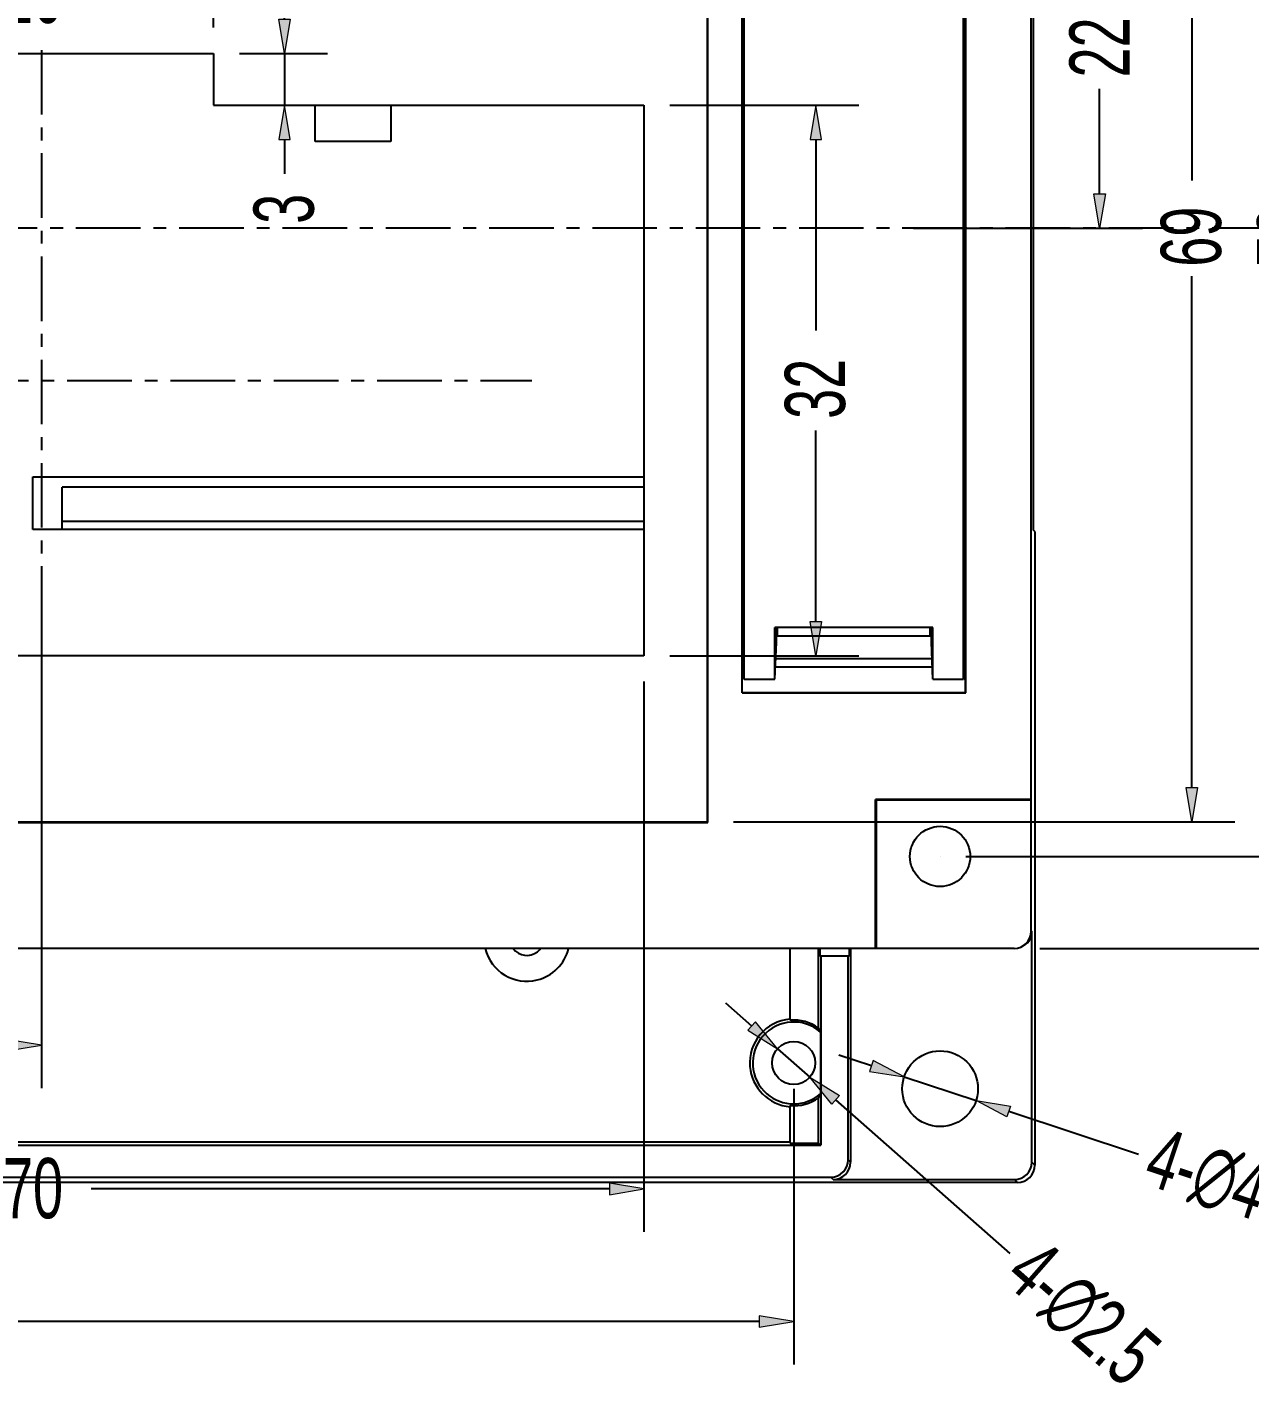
# Model space of a CAD drawing. Header units: inches. Extents: x 0 to 800, y 356 to 444.
# Drawn here: x 536.09 to 551, y 392.98 to 409.52 of the extents above; entities that cross this region are included whole.
import ezdxf

# ---------------------------------------------------------------- set-up
doc = ezdxf.new("R2010")
doc.units = ezdxf.units.IN
doc.header["$MEASUREMENT"] = 0
for name, pattern in [('AI-Linetype-16', [1.259478, 0.787174, -0.157435, 0.157435, -0.157435]), ('AI-Linetype-22', [1.259478, 0.787174, -0.157435, 0.157435, -0.157435]), ('AI-Linetype-23', [1.259478, 0.787174, -0.157435, 0.157435, -0.157435])]:
    doc.linetypes.add(name, pattern=pattern)

# ---------------------------------------------------------------- blocks, each defined once
blk = doc.blocks.new('block 163')
at = {"color": 5, "lineweight": 25, "true_color": 0x0000ff}
blk.add_lwpolyline([(545.434, 396.575), (545.434, 393.21)], dxfattribs=at)
blk = doc.blocks.new('block 165')
at = {"color": 5, "lineweight": 25, "true_color": 0x0000ff}
blk.add_lwpolyline([(545.014, 393.735), (532.913, 393.735)], dxfattribs=at)
blk = doc.blocks.new('block 167')
at = {"true_color": 0x0000ff}
h = blk.add_hatch(color=5, dxfattribs=at)
h.dxf.hatch_style = 2
h.paths.add_polyline_path([(545.014, 393.805), (545.014, 393.665), (545.434, 393.735)])
at = {"lineweight": 0}
blk.add_lwpolyline([(545.014, 393.805), (545.014, 393.665), (545.434, 393.735), (545.014, 393.805)], dxfattribs=at)
blk = doc.blocks.new('block 170')
at = {"lineweight": 0}
blk.add_lwpolyline([(545.434, 396.89), (545.434, 396.89)], dxfattribs=at)
blk = doc.blocks.new('block 171')
at = {"lineweight": 0}
blk.add_lwpolyline([(545.434, 393.735), (545.434, 393.735)], dxfattribs=at)
blk = doc.blocks.new('block 161')
for name in ['block 170', 'block 163', 'block 165', 'block 167', 'block 171']:
    blk.add_blockref(name, (0, 0))
blk = doc.blocks.new('block 2316')
at = {"color": 7, "lineweight": 25, "true_color": 0xffffff}
blk.add_lwpolyline([(548.163, 395.433), (516.047, 395.433)], dxfattribs=at)
blk = doc.blocks.new('block 2318')
at = {"color": 7, "lineweight": 25, "true_color": 0xffffff}
blk.add_lwpolyline([(545.917, 395.469), (548.127, 395.469)], dxfattribs=at)
blk = doc.blocks.new('block 2319')
at = {"color": 7, "lineweight": 25, "true_color": 0xffffff}
blk.add_lwpolyline([(518.322, 395.498), (545.888, 395.498)], dxfattribs=at)
blk = doc.blocks.new('block 2320')
at = {"color": 7, "lineweight": 25, "true_color": 0xffffff}
blk.add_lwpolyline([(518.444, 395.886), (545.766, 395.886)], dxfattribs=at)
blk = doc.blocks.new('block 2322')
at = {"color": 7, "lineweight": 25, "true_color": 0xffffff}
blk.add_lwpolyline([(545.39, 395.913), (545.738, 395.913)], dxfattribs=at)
blk = doc.blocks.new('block 2323')
at = {"color": 7, "lineweight": 25, "true_color": 0xffffff}
blk.add_lwpolyline([(518.82, 395.926), (545.39, 395.926)], dxfattribs=at)
blk = doc.blocks.new('block 2347')
at = {"color": 7, "lineweight": 25, "true_color": 0xffffff}
blk.add_lwpolyline([(546.111, 398.191), (545.752, 398.191)], dxfattribs=at)
blk = doc.blocks.new('block 2349')
at = {"color": 7, "lineweight": 25, "true_color": 0xffffff}
blk.add_lwpolyline([(548.121, 398.286), (516.089, 398.286)], dxfattribs=at)
blk = doc.blocks.new('block 2364')
at = {"color": 7, "lineweight": 25, "true_color": 0xffffff}
blk.add_lwpolyline([(519.821, 399.824), (544.389, 399.824)], dxfattribs=at)
blk = doc.blocks.new('block 2365')
at = {"color": 7, "lineweight": 25, "true_color": 0xffffff}
blk.add_lwpolyline([(519.825, 399.829), (544.385, 399.829)], dxfattribs=at)
blk = doc.blocks.new('block 2366')
at = {"color": 7, "lineweight": 25, "true_color": 0xffffff}
blk.add_lwpolyline([(548.331, 400.093), (546.441, 400.093)], dxfattribs=at)
blk = doc.blocks.new('block 2369')
at = {"color": 7, "lineweight": 25, "true_color": 0xffffff}
blk.add_lwpolyline([(548.331, 400.104), (546.431, 400.104)], dxfattribs=at)
blk = doc.blocks.new('block 2387')
at = {"color": 7, "lineweight": 25, "true_color": 0xffffff}
blk.add_lwpolyline([(544.805, 401.403), (547.533, 401.403)], dxfattribs=at)
blk = doc.blocks.new('block 2389')
at = {"color": 7, "lineweight": 25, "true_color": 0xffffff}
blk.add_lwpolyline([(547.53, 401.406), (544.807, 401.406)], dxfattribs=at)
blk = doc.blocks.new('block 2396')
at = {"color": 7, "lineweight": 25, "true_color": 0xffffff}
blk.add_lwpolyline([(544.831, 401.571), (545.205, 401.571)], dxfattribs=at)
blk = doc.blocks.new('block 2397')
at = {"color": 7, "lineweight": 25, "true_color": 0xffffff}
blk.add_lwpolyline([(547.132, 401.571), (547.506, 401.571)], dxfattribs=at)
blk = doc.blocks.new('block 2403')
at = {"color": 7, "lineweight": 25, "true_color": 0xffffff}
blk.add_lwpolyline([(547.526, 401.718), (547.506, 401.718)], dxfattribs=at)
blk = doc.blocks.new('block 2404')
at = {"color": 7, "lineweight": 25, "true_color": 0xffffff}
blk.add_lwpolyline([(547.126, 401.718), (545.212, 401.718)], dxfattribs=at)
blk = doc.blocks.new('block 2405')
at = {"color": 7, "lineweight": 25, "true_color": 0xffffff}
blk.add_lwpolyline([(544.831, 401.718), (544.811, 401.718)], dxfattribs=at)
blk = doc.blocks.new('block 2407')
at = {"color": 7, "lineweight": 25, "true_color": 0xffffff}
blk.add_lwpolyline([(545.216, 401.823), (547.121, 401.823)], dxfattribs=at)
blk = doc.blocks.new('block 2408')
at = {"color": 7, "lineweight": 25, "true_color": 0xffffff}
blk.add_lwpolyline([(543.607, 401.856), (528.914, 401.856)], dxfattribs=at)
blk = doc.blocks.new('block 2416')
at = {"color": 7, "lineweight": 25, "true_color": 0xffffff}
blk.add_lwpolyline([(547.113, 402.096), (545.224, 402.096)], dxfattribs=at)
blk = doc.blocks.new('block 2419')
at = {"color": 7, "lineweight": 25, "true_color": 0xffffff}
blk.add_lwpolyline([(547.132, 402.2), (545.205, 402.2)], dxfattribs=at)
blk = doc.blocks.new('block 2430')
at = {"color": 7, "lineweight": 25, "true_color": 0xffffff}
blk.add_lwpolyline([(543.607, 403.397), (536.156, 403.397)], dxfattribs=at)
blk = doc.blocks.new('block 2437')
at = {"color": 7, "lineweight": 25, "true_color": 0xffffff}
blk.add_lwpolyline([(543.607, 403.492), (536.513, 403.492)], dxfattribs=at)
blk = doc.blocks.new('block 2438')
at = {"color": 7, "lineweight": 25, "true_color": 0xffffff}
blk.add_lwpolyline([(543.607, 403.912), (536.513, 403.912)], dxfattribs=at)
blk = doc.blocks.new('block 2439')
at = {"color": 7, "lineweight": 25, "true_color": 0xffffff}
blk.add_lwpolyline([(536.156, 404.038), (543.607, 404.038)], dxfattribs=at)
blk = doc.blocks.new('block 2452')
at = {"color": 7, "lineweight": 25, "true_color": 0xffffff}
blk.add_lwpolyline([(540.522, 408.13), (539.599, 408.13)], dxfattribs=at)
blk = doc.blocks.new('block 2454')
at = {"color": 7, "lineweight": 25, "true_color": 0xffffff}
blk.add_lwpolyline([(538.36, 408.573), (543.607, 408.573)], dxfattribs=at)
blk = doc.blocks.new('block 2456')
at = {"color": 7, "lineweight": 25, "true_color": 0xffffff}
blk.add_lwpolyline([(545.917, 395.469), (545.888, 395.498)], dxfattribs=at)
blk = doc.blocks.new('block 2462')
at = {"color": 7, "lineweight": 25, "true_color": 0xffffff}
blk.add_lwpolyline([(534.162, 409.203), (538.36, 409.203)], dxfattribs=at)
blk = doc.blocks.new('block 2463')
at = {"color": 7, "lineweight": 25, "true_color": 0xffffff}
blk.add_lwpolyline([(545.766, 395.886), (545.738, 395.913)], dxfattribs=at)
blk = doc.blocks.new('block 2464')
at = {"color": 7, "lineweight": 25, "true_color": 0xffffff}
blk.add_lwpolyline([(546.127, 395.679), (546.098, 395.708)], dxfattribs=at)
blk = doc.blocks.new('block 2466')
at = {"color": 7, "lineweight": 25, "true_color": 0xffffff}
blk.add_lwpolyline([(536.156, 403.397), (536.156, 404.038)], dxfattribs=at)
blk = doc.blocks.new('block 2488')
at = {"color": 7, "lineweight": 25, "true_color": 0xffffff}
blk.add_lwpolyline([(548.163, 395.433), (548.127, 395.469)], dxfattribs=at)
blk = doc.blocks.new('block 2489')
at = {"color": 7, "lineweight": 25, "true_color": 0xffffff}
blk.add_lwpolyline([(548.373, 395.643), (548.337, 395.679)], dxfattribs=at)
blk = doc.blocks.new('block 2490')
at = {"color": 7, "lineweight": 25, "true_color": 0xffffff}
blk.add_lwpolyline([(544.389, 399.824), (544.385, 399.829)], dxfattribs=at)
blk = doc.blocks.new('block 2493')
at = {"color": 7, "lineweight": 25, "true_color": 0xffffff}
blk.add_lwpolyline([(536.513, 403.397), (536.513, 403.912)], dxfattribs=at)
blk = doc.blocks.new('block 2530')
at = {"color": 7, "lineweight": 25, "true_color": 0xffffff}
blk.add_lwpolyline([(546.431, 400.104), (546.441, 400.093)], dxfattribs=at)
blk = doc.blocks.new('block 2531')
at = {"color": 7, "lineweight": 25, "true_color": 0xffffff}
blk.add_lwpolyline([(548.333, 398.499), (548.337, 398.495)], dxfattribs=at)
blk = doc.blocks.new('block 2533')
at = {"color": 7, "lineweight": 25, "true_color": 0xffffff}
blk.add_lwpolyline([(538.36, 409.203), (538.36, 408.573)], dxfattribs=at)
blk = doc.blocks.new('block 2548')
at = {"color": 7, "lineweight": 25, "true_color": 0xffffff}
blk.add_lwpolyline([(547.533, 401.403), (547.53, 401.406)], dxfattribs=at)
blk = doc.blocks.new('block 2549')
at = {"color": 7, "lineweight": 25, "true_color": 0xffffff}
blk.add_lwpolyline([(539.599, 408.13), (539.599, 408.573)], dxfattribs=at)
blk = doc.blocks.new('block 2557')
at = {"color": 7, "lineweight": 25, "true_color": 0xffffff}
blk.add_lwpolyline([(540.522, 408.573), (540.522, 408.13)], dxfattribs=at)
blk = doc.blocks.new('block 2568')
at = {"color": 7, "lineweight": 25, "true_color": 0xffffff}
blk.add_lwpolyline([(548.373, 403.371), (548.357, 403.387)], dxfattribs=at)
blk = doc.blocks.new('block 2573')
at = {"color": 7, "lineweight": 25, "true_color": 0xffffff}
blk.add_lwpolyline([(543.607, 408.573), (543.607, 401.856)], dxfattribs=at)
blk = doc.blocks.new('block 2590')
at = {"color": 7, "lineweight": 25, "true_color": 0xffffff}
blk.add_lwpolyline([(544.385, 399.829), (544.385, 414.312)], dxfattribs=at)
blk = doc.blocks.new('block 2591')
at = {"color": 7, "lineweight": 25, "true_color": 0xffffff}
blk.add_lwpolyline([(544.389, 399.824), (544.389, 414.317)], dxfattribs=at)
blk = doc.blocks.new('block 2592')
at = {"color": 7, "lineweight": 25, "true_color": 0xffffff}
blk.add_lwpolyline([(544.805, 401.403), (544.805, 412.738)], dxfattribs=at)
blk = doc.blocks.new('block 2593')
at = {"color": 7, "lineweight": 25, "true_color": 0xffffff}
blk.add_lwpolyline([(544.811, 401.718), (544.811, 412.732)], dxfattribs=at)
blk = doc.blocks.new('block 2594')
at = {"color": 7, "lineweight": 25, "true_color": 0xffffff}
blk.add_lwpolyline([(544.831, 401.571), (544.831, 412.716)], dxfattribs=at)
blk = doc.blocks.new('block 2597')
at = {"color": 7, "lineweight": 25, "true_color": 0xffffff}
blk.add_lwpolyline([(545.205, 401.571), (545.205, 402.2)], dxfattribs=at)
blk = doc.blocks.new('block 2598')
at = {"color": 7, "lineweight": 25, "true_color": 0xffffff}
blk.add_lwpolyline([(545.224, 402.021), (545.224, 402.2)], dxfattribs=at)
blk = doc.blocks.new('block 2599')
at = {"color": 7, "lineweight": 25, "true_color": 0xffffff}
blk.add_lwpolyline([(545.238, 402.096), (545.238, 402.2)], dxfattribs=at)
blk = doc.blocks.new('block 2602')
at = {"color": 7, "lineweight": 25, "true_color": 0xffffff}
blk.add_lwpolyline([(545.39, 395.913), (545.39, 396.369)], dxfattribs=at)
blk = doc.blocks.new('block 2603')
at = {"color": 7, "lineweight": 25, "true_color": 0xffffff}
blk.add_lwpolyline([(545.39, 397.41), (545.39, 398.286)], dxfattribs=at)
blk = doc.blocks.new('block 2605')
at = {"color": 7, "lineweight": 25, "true_color": 0xffffff}
blk.add_lwpolyline([(544.807, 401.406), (544.811, 401.718)], dxfattribs=at)
blk = doc.blocks.new('block 2606')
at = {"color": 7, "lineweight": 25, "true_color": 0xffffff}
blk.add_lwpolyline([(545.205, 401.571), (545.224, 402.021)], dxfattribs=at)
blk = doc.blocks.new('block 2607')
at = {"color": 7, "lineweight": 25, "true_color": 0xffffff}
blk.add_lwpolyline([(544.805, 401.403), (544.807, 401.406)], dxfattribs=at)
blk = doc.blocks.new('block 2610')
at = {"color": 7, "lineweight": 25, "true_color": 0xffffff}
blk.add_lwpolyline([(547.132, 401.571), (547.113, 402.021)], dxfattribs=at)
blk = doc.blocks.new('block 2611')
at = {"color": 7, "lineweight": 25, "true_color": 0xffffff}
blk.add_lwpolyline([(545.738, 395.913), (545.738, 396.465)], dxfattribs=at)
blk = doc.blocks.new('block 2612')
at = {"color": 7, "lineweight": 25, "true_color": 0xffffff}
blk.add_lwpolyline([(545.738, 397.314), (545.738, 398.286)], dxfattribs=at)
blk = doc.blocks.new('block 2615')
at = {"color": 7, "lineweight": 25, "true_color": 0xffffff}
blk.add_lwpolyline([(545.752, 398.286), (545.752, 398.191)], dxfattribs=at)
blk = doc.blocks.new('block 2617')
at = {"color": 7, "lineweight": 25, "true_color": 0xffffff}
blk.add_lwpolyline([(545.762, 397.266), (545.762, 396.514)], dxfattribs=at)
blk = doc.blocks.new('block 2620')
at = {"color": 7, "lineweight": 25, "true_color": 0xffffff}
blk.add_lwpolyline([(545.766, 398.191), (545.766, 395.886)], dxfattribs=at)
blk = doc.blocks.new('block 2622')
at = {"color": 7, "lineweight": 25, "true_color": 0xffffff}
blk.add_lwpolyline([(546.098, 395.708), (546.098, 398.191)], dxfattribs=at)
blk = doc.blocks.new('block 2623')
at = {"color": 7, "lineweight": 25, "true_color": 0xffffff}
blk.add_lwpolyline([(546.111, 398.286), (546.111, 398.191)], dxfattribs=at)
blk = doc.blocks.new('block 2626')
at = {"color": 7, "lineweight": 25, "true_color": 0xffffff}
blk.add_lwpolyline([(546.127, 398.285), (546.127, 395.679)], dxfattribs=at)
blk = doc.blocks.new('block 2628')
at = {"color": 7, "lineweight": 25, "true_color": 0xffffff}
blk.add_lwpolyline([(546.431, 398.286), (546.431, 400.104)], dxfattribs=at)
blk = doc.blocks.new('block 2630')
at = {"color": 7, "lineweight": 25, "true_color": 0xffffff}
blk.add_lwpolyline([(546.441, 400.093), (546.441, 398.286)], dxfattribs=at)
blk = doc.blocks.new('block 2633')
at = {"color": 7, "lineweight": 25, "true_color": 0xffffff}
blk.add_lwpolyline([(547.53, 401.406), (547.526, 401.718)], dxfattribs=at)
blk = doc.blocks.new('block 2634')
at = {"color": 7, "lineweight": 25, "true_color": 0xffffff}
blk.add_lwpolyline([(547.099, 402.096), (547.099, 402.2)], dxfattribs=at)
blk = doc.blocks.new('block 2635')
at = {"color": 7, "lineweight": 25, "true_color": 0xffffff}
blk.add_lwpolyline([(547.113, 402.021), (547.113, 402.2)], dxfattribs=at)
blk = doc.blocks.new('block 2636')
at = {"color": 7, "lineweight": 25, "true_color": 0xffffff}
blk.add_lwpolyline([(547.132, 401.571), (547.132, 402.2)], dxfattribs=at)
blk = doc.blocks.new('block 2639')
at = {"color": 7, "lineweight": 25, "true_color": 0xffffff}
blk.add_lwpolyline([(547.506, 401.571), (547.506, 412.716)], dxfattribs=at)
blk = doc.blocks.new('block 2640')
at = {"color": 7, "lineweight": 25, "true_color": 0xffffff}
blk.add_lwpolyline([(547.526, 401.718), (547.526, 412.732)], dxfattribs=at)
blk = doc.blocks.new('block 2641')
at = {"color": 7, "lineweight": 25, "true_color": 0xffffff}
blk.add_lwpolyline([(547.533, 401.403), (547.533, 412.738)], dxfattribs=at)
blk = doc.blocks.new('block 2642')
at = {"color": 7, "lineweight": 25, "true_color": 0xffffff}
blk.add_lwpolyline([(548.331, 398.496), (548.331, 415.645)], dxfattribs=at)
blk = doc.blocks.new('block 2643')
at = {"color": 7, "lineweight": 25, "true_color": 0xffffff}
blk.add_lwpolyline([(548.337, 395.679), (548.337, 398.495)], dxfattribs=at)
blk = doc.blocks.new('block 2645')
at = {"color": 7, "lineweight": 25, "true_color": 0xffffff}
blk.add_lwpolyline([(548.357, 403.387), (548.357, 411.006)], dxfattribs=at)
blk = doc.blocks.new('block 2647')
at = {"color": 7, "lineweight": 25, "true_color": 0xffffff}
blk.add_lwpolyline([(548.373, 403.371), (548.373, 395.643)], dxfattribs=at)
blk = doc.blocks.new('block 2758')
at = {"color": 7, "lineweight": 25, "true_color": 0xffffff}
blk.add_open_spline([(545.762, 397.266), (545.755, 397.282), (545.747, 397.299), (545.738, 397.314)], degree=3, dxfattribs=at)
blk = doc.blocks.new('block 2759')
at = {"color": 7, "lineweight": 25, "true_color": 0xffffff}
blk.add_open_spline([(545.738, 396.465), (545.747, 396.481), (545.755, 396.497), (545.762, 396.514)], degree=3, dxfattribs=at)
blk = doc.blocks.new('block 2760')
at = {"color": 7, "lineweight": 25, "true_color": 0xffffff}
blk.add_open_spline([(545.39, 397.424), (545.095, 397.399), (544.876, 397.141), (544.9, 396.846), (544.922, 396.585), (545.129, 396.378), (545.39, 396.356)], degree=3, knots=[0, 0, 0, 0, 1, 1, 1, 2, 2, 2, 2], dxfattribs=at)
blk = doc.blocks.new('block 2762')
at = {"color": 7, "lineweight": 25, "true_color": 0xffffff}
blk.add_open_spline([(541.672, 398.284), (541.742, 398.004), (542.026, 397.832), (542.308, 397.902), (542.496, 397.949), (542.643, 398.097), (542.69, 398.284)], degree=3, knots=[0, 0, 0, 0, 1, 1, 1, 2, 2, 2, 2], dxfattribs=at)
blk = doc.blocks.new('block 2763')
at = {"color": 7, "lineweight": 25, "true_color": 0xffffff}
blk.add_open_spline([(545.738, 397.314), (545.638, 397.387), (545.514, 397.421), (545.39, 397.41)], degree=3, dxfattribs=at)
blk = doc.blocks.new('block 2764')
at = {"color": 7, "lineweight": 25, "true_color": 0xffffff}
blk.add_open_spline([(545.39, 396.369), (545.514, 396.358), (545.638, 396.393), (545.738, 396.465)], degree=3, dxfattribs=at)
blk = doc.blocks.new('block 2765')
at = {"color": 7, "lineweight": 25, "true_color": 0xffffff}
blk.add_open_spline([(545.762, 397.266), (545.555, 397.447), (545.239, 397.426), (545.059, 397.218), (544.877, 397.011), (544.898, 396.695), (545.105, 396.514), (545.294, 396.35), (545.574, 396.35), (545.762, 396.514)], degree=3, knots=[0, 0, 0, 0, 1, 1, 1, 2, 2, 2, 3, 3, 3, 3], dxfattribs=at)
blk = doc.blocks.new('block 2766')
at = {"color": 7, "lineweight": 25, "true_color": 0xffffff}
blk.add_open_spline([(547.681, 396.575), (547.681, 396.83), (547.475, 397.037), (547.219, 397.037), (546.964, 397.037), (546.758, 396.83), (546.758, 396.575), (546.758, 396.32), (546.964, 396.113), (547.219, 396.113), (547.475, 396.113), (547.681, 396.32), (547.681, 396.575), (547.681, 396.575), (547.681, 396.575), (547.681, 396.575)], degree=3, knots=[0, 0, 0, 0, 1, 1, 1, 2, 2, 2, 3, 3, 3, 4, 4, 4, 5, 5, 5, 5], dxfattribs=at)
blk = doc.blocks.new('block 2767')
at = {"color": 7, "lineweight": 25, "true_color": 0xffffff}
blk.add_open_spline([(547.586, 399.409), (547.586, 399.611), (547.422, 399.776), (547.219, 399.776), (547.016, 399.776), (546.852, 399.611), (546.852, 399.409), (546.852, 399.206), (547.016, 399.041), (547.219, 399.041), (547.422, 399.041), (547.586, 399.206), (547.586, 399.409), (547.586, 399.409), (547.586, 399.409), (547.586, 399.409)], degree=3, knots=[0, 0, 0, 0, 1, 1, 1, 2, 2, 2, 3, 3, 3, 4, 4, 4, 5, 5, 5, 5], dxfattribs=at)
blk = doc.blocks.new('block 2768')
at = {"color": 7, "lineweight": 25, "true_color": 0xffffff}
blk.add_open_spline([(545.696, 396.89), (545.696, 397.035), (545.579, 397.152), (545.434, 397.152), (545.289, 397.152), (545.172, 397.035), (545.172, 396.89), (545.172, 396.745), (545.289, 396.627), (545.434, 396.627), (545.579, 396.627), (545.696, 396.745), (545.696, 396.89), (545.696, 396.89), (545.696, 396.89), (545.696, 396.89)], degree=3, knots=[0, 0, 0, 0, 1, 1, 1, 2, 2, 2, 3, 3, 3, 4, 4, 4, 5, 5, 5, 5], dxfattribs=at)
blk = doc.blocks.new('block 2769')
at = {"color": 7, "lineweight": 25, "true_color": 0xffffff}
blk.add_open_spline([(542.015, 398.284), (542.085, 398.191), (542.217, 398.175), (542.309, 398.245), (542.323, 398.256), (542.336, 398.27), (542.348, 398.284)], degree=3, knots=[0, 0, 0, 0, 1, 1, 1, 2, 2, 2, 2], dxfattribs=at)
blk = doc.blocks.new('block 2771')
at = {"color": 7, "lineweight": 25, "true_color": 0xffffff}
blk.add_open_spline([(548.121, 398.286), (548.236, 398.286), (548.331, 398.38), (548.331, 398.496)], degree=3, dxfattribs=at)
blk = doc.blocks.new('block 2796')
at = {"color": 7, "lineweight": 25, "true_color": 0xffffff}
blk.add_open_spline([(548.163, 395.433), (548.279, 395.433), (548.373, 395.526), (548.373, 395.643)], degree=3, dxfattribs=at)
blk = doc.blocks.new('block 2799')
at = {"color": 7, "lineweight": 25, "true_color": 0xffffff}
blk.add_open_spline([(545.888, 395.498), (546.004, 395.498), (546.098, 395.593), (546.098, 395.708)], degree=3, dxfattribs=at)
blk = doc.blocks.new('block 2800')
at = {"color": 7, "lineweight": 25, "true_color": 0xffffff}
blk.add_open_spline([(545.917, 395.469), (546.033, 395.469), (546.127, 395.563), (546.127, 395.679)], degree=3, dxfattribs=at)
blk = doc.blocks.new('block 2801')
at = {"color": 7, "lineweight": 25, "true_color": 0xffffff}
blk.add_open_spline([(548.245, 398.322), (548.303, 398.361), (548.337, 398.426), (548.337, 398.495)], degree=3, dxfattribs=at)
blk = doc.blocks.new('block 2810')
at = {"color": 7, "lineweight": 25, "true_color": 0xffffff}
blk.add_open_spline([(548.127, 395.469), (548.242, 395.469), (548.337, 395.563), (548.337, 395.679)], degree=3, dxfattribs=at)
blk = doc.blocks.new('block 3582')
at = {"color": 5, "lineweight": 25, "true_color": 0x0000ff}
blk.add_lwpolyline([(548.436, 398.286), (552.938, 398.286)], dxfattribs=at)
blk = doc.blocks.new('block 3589')
at = {"lineweight": 0}
blk.add_lwpolyline([(548.121, 398.286), (548.121, 398.286)], dxfattribs=at)
blk = doc.blocks.new('block 3580')
for name in ['block 3589', 'block 3582']:
    blk.add_blockref(name, (0, 0))
blk = doc.blocks.new('block 3592')
at = {"color": 5, "lineweight": 25, "true_color": 0x0000ff}
blk.add_lwpolyline([(544.321, 411.688), (549.689, 411.688)], dxfattribs=at)
blk = doc.blocks.new('block 3593')
at = {"color": 5, "lineweight": 25, "true_color": 0x0000ff}
blk.add_lwpolyline([(546.894, 407.07), (549.689, 407.07)], dxfattribs=at)
blk = doc.blocks.new('block 3594')
at = {"color": 5, "lineweight": 25, "true_color": 0x0000ff}
blk.add_lwpolyline([(549.164, 411.269), (549.164, 409.988)], dxfattribs=at)
blk = doc.blocks.new('block 3595')
at = {"color": 5, "lineweight": 25, "true_color": 0x0000ff}
blk.add_lwpolyline([(549.164, 407.49), (549.164, 408.771)], dxfattribs=at)
blk = doc.blocks.new('block 3596')
at = {"true_color": 0x0000ff}
h = blk.add_hatch(color=5, dxfattribs=at)
h.dxf.hatch_style = 2
h.paths.add_polyline_path([(549.095, 411.269), (549.234, 411.269), (549.164, 411.688)])
at = {"lineweight": 0}
blk.add_lwpolyline([(549.095, 411.269), (549.234, 411.269), (549.164, 411.688), (549.095, 411.269)], dxfattribs=at)
blk = doc.blocks.new('block 3597')
at = {"true_color": 0x0000ff}
h = blk.add_hatch(color=5, dxfattribs=at)
h.dxf.hatch_style = 2
h.paths.add_polyline_path([(549.095, 407.49), (549.234, 407.49), (549.164, 407.07)])
at = {"lineweight": 0}
blk.add_lwpolyline([(549.095, 407.49), (549.234, 407.49), (549.164, 407.07), (549.095, 407.49)], dxfattribs=at)
blk = doc.blocks.new('block 3598')
at = {"color": 3, "true_color": 0x00ff00, "insert": (549.531, 408.91), "char_height": 0.7347, "attachment_point": 7, "rotation": 90}
blk.add_mtext('\\fAdobe Song Std L|b0|i0|c0|p34;\\W0.67;22', dxfattribs=at)
blk = doc.blocks.new('block 3599')
at = {"lineweight": 0}
blk.add_lwpolyline([(544.007, 411.688), (544.007, 411.688)], dxfattribs=at)
blk = doc.blocks.new('block 3600')
at = {"lineweight": 0}
blk.add_lwpolyline([(546.578, 407.07), (546.578, 407.07)], dxfattribs=at)
blk = doc.blocks.new('block 3601')
at = {"lineweight": 0}
blk.add_lwpolyline([(549.164, 407.07), (549.164, 407.07)], dxfattribs=at)
blk = doc.blocks.new('block 3591')
for name in ['block 3599', 'block 3592', 'block 3596', 'block 3594', 'block 3598', 'block 3595', 'block 3597', 'block 3600', 'block 3593', 'block 3601']:
    blk.add_blockref(name, (0, 0))
blk = doc.blocks.new('block 3603')
at = {"color": 5, "lineweight": 25, "true_color": 0x0000ff}
blk.add_lwpolyline([(544.699, 414.312), (550.812, 414.312)], dxfattribs=at)
blk = doc.blocks.new('block 3604')
at = {"color": 5, "lineweight": 25, "true_color": 0x0000ff}
blk.add_lwpolyline([(544.699, 399.829), (550.812, 399.829)], dxfattribs=at)
blk = doc.blocks.new('block 3605')
at = {"color": 5, "lineweight": 25, "true_color": 0x0000ff}
blk.add_lwpolyline([(550.288, 413.893), (550.288, 407.655)], dxfattribs=at)
blk = doc.blocks.new('block 3606')
at = {"color": 5, "lineweight": 25, "true_color": 0x0000ff}
blk.add_lwpolyline([(550.288, 400.249), (550.288, 406.485)], dxfattribs=at)
blk = doc.blocks.new('block 3607')
at = {"true_color": 0x0000ff}
h = blk.add_hatch(color=5, dxfattribs=at)
h.dxf.hatch_style = 2
h.paths.add_polyline_path([(550.218, 413.893), (550.357, 413.893), (550.288, 414.312)])
at = {"lineweight": 0}
blk.add_lwpolyline([(550.218, 413.893), (550.357, 413.893), (550.288, 414.312), (550.218, 413.893)], dxfattribs=at)
blk = doc.blocks.new('block 3608')
at = {"true_color": 0x0000ff}
h = blk.add_hatch(color=5, dxfattribs=at)
h.dxf.hatch_style = 2
h.paths.add_polyline_path([(550.218, 400.249), (550.357, 400.249), (550.288, 399.829)])
at = {"lineweight": 0}
blk.add_lwpolyline([(550.218, 400.249), (550.357, 400.249), (550.288, 399.829), (550.218, 400.249)], dxfattribs=at)
blk = doc.blocks.new('block 3609')
at = {"color": 3, "true_color": 0x00ff00, "insert": (550.655, 406.602), "char_height": 0.7347, "attachment_point": 7, "rotation": 90}
blk.add_mtext('\\fAdobe Song Std L|b0|i0|c0|p34;\\W0.67;69', dxfattribs=at)
blk = doc.blocks.new('block 3610')
at = {"lineweight": 0}
blk.add_lwpolyline([(544.385, 414.312), (544.385, 414.312)], dxfattribs=at)
blk = doc.blocks.new('block 3611')
at = {"lineweight": 0}
blk.add_lwpolyline([(544.385, 399.829), (544.385, 399.829)], dxfattribs=at)
blk = doc.blocks.new('block 3612')
at = {"lineweight": 0}
blk.add_lwpolyline([(550.288, 399.829), (550.288, 399.829)], dxfattribs=at)
blk = doc.blocks.new('block 3602')
for name in ['block 3610', 'block 3603', 'block 3607', 'block 3605', 'block 3609', 'block 3606', 'block 3608', 'block 3611', 'block 3604', 'block 3612']:
    blk.add_blockref(name, (0, 0))
blk = doc.blocks.new('block 3613')
at = {"color": 1, "linetype": 'AI-Linetype-16', "lineweight": 25, "true_color": 0xff0000}
blk.add_lwpolyline([(551.324, 407.07), (512.886, 407.07)], dxfattribs=at)
blk = doc.blocks.new('block 3615')
at = {"color": 5, "lineweight": 25, "true_color": 0x0000ff}
blk.add_lwpolyline([(547.533, 414.732), (551.986, 414.732)], dxfattribs=at)
blk = doc.blocks.new('block 3616')
at = {"color": 5, "lineweight": 25, "true_color": 0x0000ff}
blk.add_lwpolyline([(547.533, 399.409), (551.986, 399.409)], dxfattribs=at)
blk = doc.blocks.new('block 3617')
at = {"color": 5, "lineweight": 25, "true_color": 0x0000ff}
blk.add_lwpolyline([(551.462, 414.312), (551.462, 407.679)], dxfattribs=at)
blk = doc.blocks.new('block 3618')
at = {"color": 5, "lineweight": 25, "true_color": 0x0000ff}
blk.add_lwpolyline([(551.462, 399.828), (551.462, 406.462)], dxfattribs=at)
blk = doc.blocks.new('block 3619')
at = {"true_color": 0x0000ff}
h = blk.add_hatch(color=5, dxfattribs=at)
h.dxf.hatch_style = 2
h.paths.add_polyline_path([(551.392, 414.312), (551.532, 414.312), (551.462, 414.732)])
at = {"lineweight": 0}
blk.add_lwpolyline([(551.392, 414.312), (551.532, 414.312), (551.462, 414.732), (551.392, 414.312)], dxfattribs=at)
blk = doc.blocks.new('block 3620')
at = {"true_color": 0x0000ff}
h = blk.add_hatch(color=5, dxfattribs=at)
h.dxf.hatch_style = 2
h.paths.add_polyline_path([(551.392, 399.828), (551.532, 399.828), (551.462, 399.409)])
at = {"lineweight": 0}
blk.add_lwpolyline([(551.392, 399.828), (551.532, 399.828), (551.462, 399.409), (551.392, 399.828)], dxfattribs=at)
blk = doc.blocks.new('block 3621')
at = {"color": 3, "true_color": 0x00ff00, "insert": (551.829, 406.602), "char_height": 0.7347, "attachment_point": 7, "rotation": 90}
blk.add_mtext('\\fAdobe Song Std L|b0|i0|c0|p34;\\W0.67;73', dxfattribs=at)
blk = doc.blocks.new('block 3622')
at = {"lineweight": 0}
blk.add_lwpolyline([(547.219, 414.732), (547.219, 414.732)], dxfattribs=at)
blk = doc.blocks.new('block 3623')
at = {"lineweight": 0}
blk.add_lwpolyline([(547.219, 399.409), (547.219, 399.409)], dxfattribs=at)
blk = doc.blocks.new('block 3624')
at = {"lineweight": 0}
blk.add_lwpolyline([(551.462, 399.409), (551.462, 399.409)], dxfattribs=at)
blk = doc.blocks.new('block 3614')
for name in ['block 3622', 'block 3615', 'block 3619', 'block 3617', 'block 3621', 'block 3618', 'block 3620', 'block 3623', 'block 3616', 'block 3624']:
    blk.add_blockref(name, (0, 0))
blk = doc.blocks.new('block 3631')
at = {"color": 5, "lineweight": 25, "true_color": 0x0000ff}
blk.add_lwpolyline([(538.675, 409.203), (539.75, 409.203)], dxfattribs=at)
blk = doc.blocks.new('block 3632')
at = {"color": 5, "lineweight": 25, "true_color": 0x0000ff}
blk.add_lwpolyline([(538.675, 408.573), (539.75, 408.573)], dxfattribs=at)
blk = doc.blocks.new('block 3633')
at = {"color": 5, "lineweight": 25, "true_color": 0x0000ff}
blk.add_lwpolyline([(539.226, 409.623), (539.226, 410.042)], dxfattribs=at)
blk = doc.blocks.new('block 3634')
at = {"color": 5, "lineweight": 25, "true_color": 0x0000ff}
blk.add_lwpolyline([(539.226, 408.153), (539.226, 407.733)], dxfattribs=at)
blk = doc.blocks.new('block 3635')
at = {"color": 5, "lineweight": 25, "true_color": 0x0000ff}
blk.add_lwpolyline([(539.226, 409.203), (539.226, 408.573)], dxfattribs=at)
blk = doc.blocks.new('block 3636')
at = {"true_color": 0x0000ff}
h = blk.add_hatch(color=5, dxfattribs=at)
h.dxf.hatch_style = 2
h.paths.add_polyline_path([(539.155, 409.623), (539.296, 409.623), (539.226, 409.203)])
at = {"lineweight": 0}
blk.add_lwpolyline([(539.155, 409.623), (539.296, 409.623), (539.226, 409.203), (539.155, 409.623)], dxfattribs=at)
blk = doc.blocks.new('block 3637')
at = {"true_color": 0x0000ff}
h = blk.add_hatch(color=5, dxfattribs=at)
h.dxf.hatch_style = 2
h.paths.add_polyline_path([(539.155, 408.153), (539.296, 408.153), (539.226, 408.573)])
at = {"lineweight": 0}
blk.add_lwpolyline([(539.155, 408.153), (539.296, 408.153), (539.226, 408.573), (539.155, 408.153)], dxfattribs=at)
blk = doc.blocks.new('block 3638')
at = {"color": 3, "true_color": 0x00ff00, "insert": (539.593, 407.125), "char_height": 0.7347, "attachment_point": 7, "rotation": 90}
blk.add_mtext('\\fAdobe Song Std L|b0|i0|c0|p34;\\W0.67;3', dxfattribs=at)
blk = doc.blocks.new('block 3639')
at = {"lineweight": 0}
blk.add_lwpolyline([(538.36, 409.203), (538.36, 409.203)], dxfattribs=at)
blk = doc.blocks.new('block 3640')
at = {"lineweight": 0}
blk.add_lwpolyline([(538.36, 408.573), (538.36, 408.573)], dxfattribs=at)
blk = doc.blocks.new('block 3641')
at = {"lineweight": 0}
blk.add_lwpolyline([(539.226, 408.573), (539.226, 408.573)], dxfattribs=at)
blk = doc.blocks.new('block 3630')
for name in ['block 3633', 'block 3636', 'block 3639', 'block 3631', 'block 3635', 'block 3640', 'block 3632', 'block 3637', 'block 3641', 'block 3634', 'block 3638']:
    blk.add_blockref(name, (0, 0))
blk = doc.blocks.new('block 3643')
at = {"color": 5, "lineweight": 25, "true_color": 0x0000ff}
blk.add_lwpolyline([(534.162, 409.518), (534.162, 410.456)], dxfattribs=at)
blk = doc.blocks.new('block 3644')
at = {"color": 5, "lineweight": 25, "true_color": 0x0000ff}
blk.add_lwpolyline([(538.36, 409.518), (538.36, 410.456)], dxfattribs=at)
blk = doc.blocks.new('block 3645')
at = {"color": 5, "lineweight": 25, "true_color": 0x0000ff}
blk.add_lwpolyline([(534.582, 409.932), (535.652, 409.932)], dxfattribs=at)
blk = doc.blocks.new('block 3646')
at = {"color": 5, "lineweight": 25, "true_color": 0x0000ff}
blk.add_lwpolyline([(537.94, 409.932), (536.869, 409.932)], dxfattribs=at)
blk = doc.blocks.new('block 3647')
at = {"true_color": 0x0000ff}
h = blk.add_hatch(color=5, dxfattribs=at)
h.dxf.hatch_style = 2
h.paths.add_polyline_path([(534.582, 410.001), (534.582, 409.861), (534.162, 409.932)])
at = {"lineweight": 0}
blk.add_lwpolyline([(534.582, 410.001), (534.582, 409.861), (534.162, 409.932), (534.582, 410.001)], dxfattribs=at)
blk = doc.blocks.new('block 3648')
at = {"true_color": 0x0000ff}
h = blk.add_hatch(color=5, dxfattribs=at)
h.dxf.hatch_style = 2
h.paths.add_polyline_path([(537.94, 410.001), (537.94, 409.861), (538.36, 409.932)])
at = {"lineweight": 0}
blk.add_lwpolyline([(537.94, 410.001), (537.94, 409.861), (538.36, 409.932), (537.94, 410.001)], dxfattribs=at)
blk = doc.blocks.new('block 3649')
at = {"color": 3, "true_color": 0x00ff00, "insert": (535.793, 409.564), "char_height": 0.7347, "attachment_point": 7}
blk.add_mtext('\\fAdobe Song Std L|b0|i0|c0|p34;\\W0.67;20', dxfattribs=at)
blk = doc.blocks.new('block 3650')
at = {"lineweight": 0}
blk.add_lwpolyline([(534.162, 409.203), (534.162, 409.203)], dxfattribs=at)
blk = doc.blocks.new('block 3651')
at = {"lineweight": 0}
blk.add_lwpolyline([(538.36, 409.203), (538.36, 409.203)], dxfattribs=at)
blk = doc.blocks.new('block 3652')
at = {"lineweight": 0}
blk.add_lwpolyline([(538.36, 409.932), (538.36, 409.932)], dxfattribs=at)
blk = doc.blocks.new('block 3642')
for name in ['block 3643', 'block 3644', 'block 3649', 'block 3647', 'block 3645', 'block 3646', 'block 3648', 'block 3652', 'block 3650', 'block 3651']:
    blk.add_blockref(name, (0, 0))
blk = doc.blocks.new('block 3685')
at = {"color": 1, "linetype": 'AI-Linetype-22', "lineweight": 25, "true_color": 0xff0000}
blk.add_lwpolyline([(530.279, 405.215), (542.243, 405.215)], dxfattribs=at)
blk = doc.blocks.new('block 3686')
at = {"color": 1, "linetype": 'AI-Linetype-23', "lineweight": 25, "true_color": 0xff0000}
blk.add_lwpolyline([(536.261, 409.245), (536.261, 401.185)], dxfattribs=at)
blk = doc.blocks.new('block 3942')
at = {"color": 5, "lineweight": 25, "true_color": 0x0000ff}
blk.add_lwpolyline([(532.105, 396.847), (532.105, 396.581)], dxfattribs=at)
blk = doc.blocks.new('block 3943')
at = {"color": 5, "lineweight": 25, "true_color": 0x0000ff}
blk.add_lwpolyline([(536.261, 402.308), (536.261, 396.581)], dxfattribs=at)
blk = doc.blocks.new('block 3944')
at = {"color": 5, "lineweight": 25, "true_color": 0x0000ff}
blk.add_lwpolyline([(532.524, 397.106), (533.258, 397.106)], dxfattribs=at)
blk = doc.blocks.new('block 3945')
at = {"color": 5, "lineweight": 25, "true_color": 0x0000ff}
blk.add_lwpolyline([(535.842, 397.106), (535.107, 397.106)], dxfattribs=at)
blk = doc.blocks.new('block 3946')
at = {"true_color": 0x0000ff}
h = blk.add_hatch(color=5, dxfattribs=at)
h.dxf.hatch_style = 2
h.paths.add_polyline_path([(532.524, 397.176), (532.524, 397.036), (532.105, 397.106)])
at = {"lineweight": 0}
blk.add_lwpolyline([(532.524, 397.176), (532.524, 397.036), (532.105, 397.106), (532.524, 397.176)], dxfattribs=at)
blk = doc.blocks.new('block 3947')
at = {"true_color": 0x0000ff}
h = blk.add_hatch(color=5, dxfattribs=at)
h.dxf.hatch_style = 2
h.paths.add_polyline_path([(535.842, 397.176), (535.842, 397.036), (536.261, 397.106)])
at = {"lineweight": 0}
blk.add_lwpolyline([(535.842, 397.176), (535.842, 397.036), (536.261, 397.106), (535.842, 397.176)], dxfattribs=at)
blk = doc.blocks.new('block 3948')
at = {"color": 3, "true_color": 0x00ff00, "insert": (533.328, 396.739), "char_height": 0.7347, "attachment_point": 7}
blk.add_mtext('\\fAdobe Song Std L|b0|i0|c0|p34;\\W0.67;19.8', dxfattribs=at)
blk = doc.blocks.new('block 3949')
at = {"lineweight": 0}
blk.add_lwpolyline([(532.105, 397.162), (532.105, 397.162)], dxfattribs=at)
blk = doc.blocks.new('block 3950')
at = {"lineweight": 0}
blk.add_lwpolyline([(536.261, 402.623), (536.261, 402.623)], dxfattribs=at)
blk = doc.blocks.new('block 3951')
at = {"lineweight": 0}
blk.add_lwpolyline([(536.261, 397.106), (536.261, 397.106)], dxfattribs=at)
blk = doc.blocks.new('block 3941')
for name in ['block 3950', 'block 3943', 'block 3948', 'block 3946', 'block 3947', 'block 3949', 'block 3944', 'block 3945', 'block 3951', 'block 3942']:
    blk.add_blockref(name, (0, 0))
blk = doc.blocks.new('block 3953')
at = {"color": 5, "lineweight": 25, "true_color": 0x0000ff}
blk.add_lwpolyline([(528.914, 401.542), (528.914, 394.828)], dxfattribs=at)
blk = doc.blocks.new('block 3954')
at = {"color": 5, "lineweight": 25, "true_color": 0x0000ff}
blk.add_lwpolyline([(543.607, 401.542), (543.607, 394.828)], dxfattribs=at)
blk = doc.blocks.new('block 3955')
at = {"color": 5, "lineweight": 25, "true_color": 0x0000ff}
blk.add_lwpolyline([(529.334, 395.353), (535.652, 395.353)], dxfattribs=at)
blk = doc.blocks.new('block 3956')
at = {"color": 5, "lineweight": 25, "true_color": 0x0000ff}
blk.add_lwpolyline([(543.188, 395.353), (536.869, 395.353)], dxfattribs=at)
blk = doc.blocks.new('block 3957')
at = {"true_color": 0x0000ff}
h = blk.add_hatch(color=5, dxfattribs=at)
h.dxf.hatch_style = 2
h.paths.add_polyline_path([(529.334, 395.423), (529.334, 395.282), (528.914, 395.353)])
at = {"lineweight": 0}
blk.add_lwpolyline([(529.334, 395.423), (529.334, 395.282), (528.914, 395.353), (529.334, 395.423)], dxfattribs=at)
blk = doc.blocks.new('block 3958')
at = {"true_color": 0x0000ff}
h = blk.add_hatch(color=5, dxfattribs=at)
h.dxf.hatch_style = 2
h.paths.add_polyline_path([(543.188, 395.423), (543.188, 395.282), (543.607, 395.353)])
at = {"lineweight": 0}
blk.add_lwpolyline([(543.188, 395.423), (543.188, 395.282), (543.607, 395.353), (543.188, 395.423)], dxfattribs=at)
blk = doc.blocks.new('block 3959')
at = {"color": 3, "true_color": 0x00ff00, "insert": (535.793, 394.985), "char_height": 0.7347, "attachment_point": 7}
blk.add_mtext('\\fAdobe Song Std L|b0|i0|c0|p34;\\W0.67;70', dxfattribs=at)
blk = doc.blocks.new('block 3960')
at = {"lineweight": 0}
blk.add_lwpolyline([(528.914, 401.856), (528.914, 401.856)], dxfattribs=at)
blk = doc.blocks.new('block 3961')
at = {"lineweight": 0}
blk.add_lwpolyline([(543.607, 401.856), (543.607, 401.856)], dxfattribs=at)
blk = doc.blocks.new('block 3962')
at = {"lineweight": 0}
blk.add_lwpolyline([(543.607, 395.353), (543.607, 395.353)], dxfattribs=at)
blk = doc.blocks.new('block 3952')
for name in ['block 3960', 'block 3961', 'block 3953', 'block 3954', 'block 3959', 'block 3957', 'block 3955', 'block 3956', 'block 3958', 'block 3962']:
    blk.add_blockref(name, (0, 0))
blk = doc.blocks.new('block 3964')
at = {"color": 5, "lineweight": 25, "true_color": 0x0000ff}
blk.add_lwpolyline([(543.923, 408.573), (546.229, 408.573)], dxfattribs=at)
blk = doc.blocks.new('block 3965')
at = {"color": 5, "lineweight": 25, "true_color": 0x0000ff}
blk.add_lwpolyline([(543.923, 401.856), (546.229, 401.856)], dxfattribs=at)
blk = doc.blocks.new('block 3966')
at = {"color": 5, "lineweight": 25, "true_color": 0x0000ff}
blk.add_lwpolyline([(545.704, 408.153), (545.704, 405.823)], dxfattribs=at)
blk = doc.blocks.new('block 3967')
at = {"color": 5, "lineweight": 25, "true_color": 0x0000ff}
blk.add_lwpolyline([(545.704, 402.276), (545.704, 404.606)], dxfattribs=at)
blk = doc.blocks.new('block 3968')
at = {"true_color": 0x0000ff}
h = blk.add_hatch(color=5, dxfattribs=at)
h.dxf.hatch_style = 2
h.paths.add_polyline_path([(545.634, 408.153), (545.773, 408.153), (545.704, 408.573)])
at = {"lineweight": 0}
blk.add_lwpolyline([(545.634, 408.153), (545.773, 408.153), (545.704, 408.573), (545.634, 408.153)], dxfattribs=at)
blk = doc.blocks.new('block 3969')
at = {"true_color": 0x0000ff}
h = blk.add_hatch(color=5, dxfattribs=at)
h.dxf.hatch_style = 2
h.paths.add_polyline_path([(545.634, 402.276), (545.773, 402.276), (545.704, 401.856)])
at = {"lineweight": 0}
blk.add_lwpolyline([(545.634, 402.276), (545.773, 402.276), (545.704, 401.856), (545.634, 402.276)], dxfattribs=at)
blk = doc.blocks.new('block 3970')
at = {"color": 3, "true_color": 0x00ff00, "insert": (546.071, 404.746), "char_height": 0.7347, "attachment_point": 7, "rotation": 90}
blk.add_mtext('\\fAdobe Song Std L|b0|i0|c0|p34;\\W0.67;32', dxfattribs=at)
blk = doc.blocks.new('block 3971')
at = {"lineweight": 0}
blk.add_lwpolyline([(543.607, 408.573), (543.607, 408.573)], dxfattribs=at)
blk = doc.blocks.new('block 3972')
at = {"lineweight": 0}
blk.add_lwpolyline([(543.607, 401.856), (543.607, 401.856)], dxfattribs=at)
blk = doc.blocks.new('block 3973')
at = {"lineweight": 0}
blk.add_lwpolyline([(545.704, 401.856), (545.704, 401.856)], dxfattribs=at)
blk = doc.blocks.new('block 3963')
for name in ['block 3971', 'block 3964', 'block 3968', 'block 3966', 'block 3970', 'block 3967', 'block 3969', 'block 3972', 'block 3965', 'block 3973']:
    blk.add_blockref(name, (0, 0))
blk = doc.blocks.new('block 4090')
at = {"color": 5, "lineweight": 25, "true_color": 0x0000ff}
blk.add_lwpolyline([(549.64, 395.771), (548.056, 396.298)], dxfattribs=at)
blk = doc.blocks.new('block 4091')
at = {"color": 5, "lineweight": 25, "true_color": 0x0000ff}
blk.add_lwpolyline([(546.383, 396.854), (545.984, 396.985)], dxfattribs=at)
blk = doc.blocks.new('block 4092')
at = {"color": 3, "true_color": 0x00ff00, "insert": (549.656, 395.379), "char_height": 0.7347, "attachment_point": 7, "rotation": 341.635}
blk.add_mtext('\\fAdobe Song Std L|b0|i0|c0|p34;\\W0.67;4-∅4.4', dxfattribs=at)
blk = doc.blocks.new('block 4093')
at = {"color": 5, "lineweight": 25, "true_color": 0x0000ff}
blk.add_lwpolyline([(546.781, 396.721), (547.657, 396.43)], dxfattribs=at)
blk = doc.blocks.new('block 4094')
at = {"true_color": 0x0000ff}
h = blk.add_hatch(color=5, dxfattribs=at)
h.dxf.hatch_style = 2
h.paths.add_polyline_path([(546.404, 396.92), (546.36, 396.787), (546.781, 396.721)])
at = {"lineweight": 0}
blk.add_lwpolyline([(546.404, 396.92), (546.36, 396.787), (546.781, 396.721), (546.404, 396.92)], dxfattribs=at)
blk = doc.blocks.new('block 4095')
at = {"true_color": 0x0000ff}
h = blk.add_hatch(color=5, dxfattribs=at)
h.dxf.hatch_style = 2
h.paths.add_polyline_path([(548.078, 396.364), (548.034, 396.231), (547.657, 396.43)])
at = {"lineweight": 0}
blk.add_lwpolyline([(548.078, 396.364), (548.034, 396.231), (547.657, 396.43), (548.078, 396.364)], dxfattribs=at)
blk = doc.blocks.new('block 4096')
at = {"lineweight": 0}
blk.add_lwpolyline([(547.657, 396.43), (547.657, 396.43)], dxfattribs=at)
blk = doc.blocks.new('block 4097')
at = {"lineweight": 0}
blk.add_lwpolyline([(546.781, 396.721), (546.781, 396.721)], dxfattribs=at)
blk = doc.blocks.new('block 4089')
for name in ['block 4091', 'block 4094', 'block 4093', 'block 4097', 'block 4095', 'block 4096', 'block 4090', 'block 4092']:
    blk.add_blockref(name, (0, 0))
blk = doc.blocks.new('block 4099')
at = {"color": 5, "lineweight": 25, "true_color": 0x0000ff}
blk.add_lwpolyline([(548.074, 394.567), (545.946, 396.439)], dxfattribs=at)
blk = doc.blocks.new('block 4100')
at = {"color": 5, "lineweight": 25, "true_color": 0x0000ff}
blk.add_lwpolyline([(544.922, 397.34), (544.606, 397.617)], dxfattribs=at)
blk = doc.blocks.new('block 4101')
at = {"color": 3, "true_color": 0x00ff00, "insert": (547.938, 394.2), "char_height": 0.7347, "attachment_point": 7, "rotation": 318.6694}
blk.add_mtext('\\fAdobe Song Std L|b0|i0|c0|p34;\\W0.67;4-∅2.5', dxfattribs=at)
blk = doc.blocks.new('block 4102')
at = {"color": 5, "lineweight": 25, "true_color": 0x0000ff}
blk.add_lwpolyline([(545.237, 397.063), (545.631, 396.717)], dxfattribs=at)
blk = doc.blocks.new('block 4103')
at = {"true_color": 0x0000ff}
h = blk.add_hatch(color=5, dxfattribs=at)
h.dxf.hatch_style = 2
h.paths.add_polyline_path([(544.968, 397.393), (544.875, 397.288), (545.237, 397.063)])
at = {"lineweight": 0}
blk.add_lwpolyline([(544.968, 397.393), (544.875, 397.288), (545.237, 397.063), (544.968, 397.393)], dxfattribs=at)
blk = doc.blocks.new('block 4104')
at = {"true_color": 0x0000ff}
h = blk.add_hatch(color=5, dxfattribs=at)
h.dxf.hatch_style = 2
h.paths.add_polyline_path([(545.992, 396.492), (545.9, 396.387), (545.631, 396.717)])
at = {"lineweight": 0}
blk.add_lwpolyline([(545.992, 396.492), (545.9, 396.387), (545.631, 396.717), (545.992, 396.492)], dxfattribs=at)
blk = doc.blocks.new('block 4105')
at = {"lineweight": 0}
blk.add_lwpolyline([(545.631, 396.717), (545.631, 396.717)], dxfattribs=at)
blk = doc.blocks.new('block 4106')
at = {"lineweight": 0}
blk.add_lwpolyline([(545.237, 397.063), (545.237, 397.063)], dxfattribs=at)
blk = doc.blocks.new('block 4098')
for name in ['block 4100', 'block 4103', 'block 4102', 'block 4106', 'block 4104', 'block 4105', 'block 4099', 'block 4101']:
    blk.add_blockref(name, (0, 0))

msp = doc.modelspace()

# ---------------------------------------------------------------- block references
for name in ['block 3580', 'block 2642', 'block 3614', 'block 2590', 'block 3602', 'block 2591', 'block 2592', 'block 2593', 'block 2640', 'block 2641', 'block 2594', 'block 2639', 'block 3591', 'block 2645', 'block 3642', 'block 3630', 'block 2462', 'block 3686', 'block 2533', 'block 2454', 'block 2549', 'block 2557', 'block 2573', 'block 3963', 'block 2452', 'block 3613', 'block 3685', 'block 2439', 'block 2466', 'block 2438', 'block 2493', 'block 2437', 'block 2430', 'block 2568', 'block 2647', 'block 3941', 'block 2419', 'block 2597', 'block 2598', 'block 2599', 'block 2634', 'block 2635', 'block 2636', 'block 2606', 'block 2416', 'block 2610', 'block 2408', 'block 3952', 'block 2407', 'block 2605', 'block 2405', 'block 2404', 'block 2403', 'block 2633', 'block 2396', 'block 2397', 'block 2607', 'block 2387', 'block 2389', 'block 2548', 'block 2369', 'block 2530', 'block 2628', 'block 2366', 'block 2630', 'block 2364', 'block 2365', 'block 2490', 'block 2767', 'block 2771', 'block 2801', 'block 2531', 'block 2643', 'block 2349', 'block 2762', 'block 2769', 'block 2603', 'block 2612', 'block 2615', 'block 2347', 'block 2620', 'block 2622', 'block 2623', 'block 2626', 'block 4098', 'block 2760', 'block 2765', 'block 2763', 'block 2758', 'block 2617', 'block 2768', 'block 2766', 'block 161', 'block 4089', 'block 2759', 'block 2764', 'block 2602', 'block 2611', 'block 2320', 'block 2323', 'block 2322', 'block 2463', 'block 2799', 'block 2464', 'block 2800', 'block 2810', 'block 2796', 'block 2489', 'block 2316', 'block 2319', 'block 2456', 'block 2318', 'block 2488']:
    msp.add_blockref(name, (0, 0))

doc.saveas('drawing.dxf')
